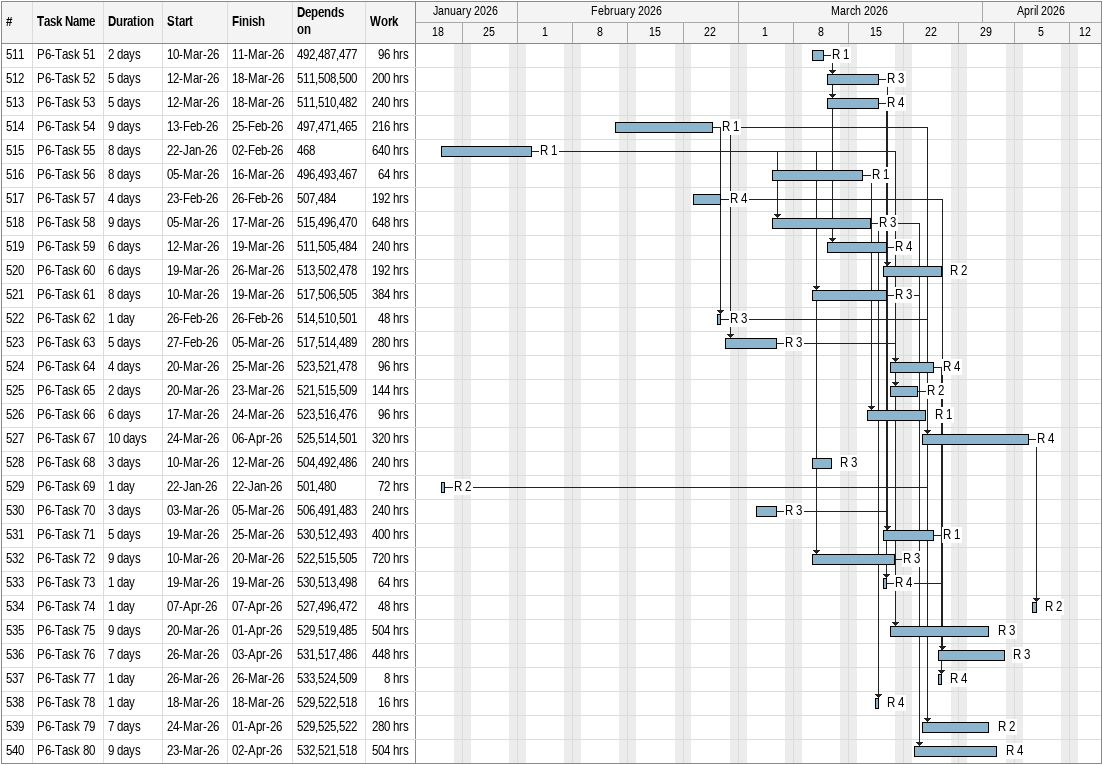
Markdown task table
| ID | Task | Duration | Start | Finish | Predecessors | Resources | Work (h) |
|---|---|---|---|---|---|---|---|
| 511 | P6-Task 51 | 2d | 2026-03-10 | 2026-03-11 | 492, 487, 477 | R 1 | 96 |
| 512 | P6-Task 52 | 5d | 2026-03-12 | 2026-03-18 | 511, 508, 500 | R 3 | 200 |
| 513 | P6-Task 53 | 5d | 2026-03-12 | 2026-03-18 | 511, 510, 482 | R 4 | 240 |
| 514 | P6-Task 54 | 9d | 2026-02-13 | 2026-02-25 | 497, 471, 465 | R 1 | 216 |
| 515 | P6-Task 55 | 8d | 2026-01-22 | 2026-02-02 | 468 | R 1 | 640 |
| 516 | P6-Task 56 | 8d | 2026-03-05 | 2026-03-16 | 496, 493, 467 | R 1 | 64 |
| 517 | P6-Task 57 | 4d | 2026-02-23 | 2026-02-26 | 507, 484 | R 4 | 192 |
| 518 | P6-Task 58 | 9d | 2026-03-05 | 2026-03-17 | 515, 496, 470 | R 3 | 648 |
| 519 | P6-Task 59 | 6d | 2026-03-12 | 2026-03-19 | 511, 505, 484 | R 4 | 240 |
| 520 | P6-Task 60 | 6d | 2026-03-19 | 2026-03-26 | 513, 502, 478 | R 2 | 192 |
| 521 | P6-Task 61 | 8d | 2026-03-10 | 2026-03-19 | 517, 506, 505 | R 3 | 384 |
| 522 | P6-Task 62 | 1d | 2026-02-26 | 2026-02-26 | 514, 510, 501 | R 3 | 48 |
| 523 | P6-Task 63 | 5d | 2026-02-27 | 2026-03-05 | 517, 514, 489 | R 3 | 280 |
| 524 | P6-Task 64 | 4d | 2026-03-20 | 2026-03-25 | 523, 521, 478 | R 4 | 96 |
| 525 | P6-Task 65 | 2d | 2026-03-20 | 2026-03-23 | 521, 515, 509 | R 2 | 144 |
| 526 | P6-Task 66 | 6d | 2026-03-17 | 2026-03-24 | 523, 516, 476 | R 1 | 96 |
| 527 | P6-Task 67 | 10d | 2026-03-24 | 2026-04-06 | 525, 514, 501 | R 4 | 320 |
| 528 | P6-Task 68 | 3d | 2026-03-10 | 2026-03-12 | 504, 492, 486 | R 3 | 240 |
| 529 | P6-Task 69 | 1d | 2026-01-22 | 2026-01-22 | 501, 480 | R 2 | 72 |
| 530 | P6-Task 70 | 3d | 2026-03-03 | 2026-03-05 | 506, 491, 483 | R 3 | 240 |
| 531 | P6-Task 71 | 5d | 2026-03-19 | 2026-03-25 | 530, 512, 493 | R 1 | 400 |
| 532 | P6-Task 72 | 9d | 2026-03-10 | 2026-03-20 | 522, 515, 505 | R 3 | 720 |
| 533 | P6-Task 73 | 1d | 2026-03-19 | 2026-03-19 | 530, 513, 498 | R 4 | 64 |
| 534 | P6-Task 74 | 1d | 2026-04-07 | 2026-04-07 | 527, 496, 472 | R 2 | 48 |
| 535 | P6-Task 75 | 9d | 2026-03-20 | 2026-04-01 | 529, 519, 485 | R 3 | 504 |
| 536 | P6-Task 76 | 7d | 2026-03-26 | 2026-04-03 | 531, 517, 486 | R 3 | 448 |
| 537 | P6-Task 77 | 1d | 2026-03-26 | 2026-03-26 | 533, 524, 509 | R 4 | 8 |
| 538 | P6-Task 78 | 1d | 2026-03-18 | 2026-03-18 | 529, 522, 518 | R 4 | 16 |
| 539 | P6-Task 79 | 7d | 2026-03-24 | 2026-04-01 | 529, 525, 522 | R 2 | 280 |
| 540 | P6-Task 80 | 9d | 2026-03-23 | 2026-04-02 | 532, 521, 518 | R 4 | 504 |
